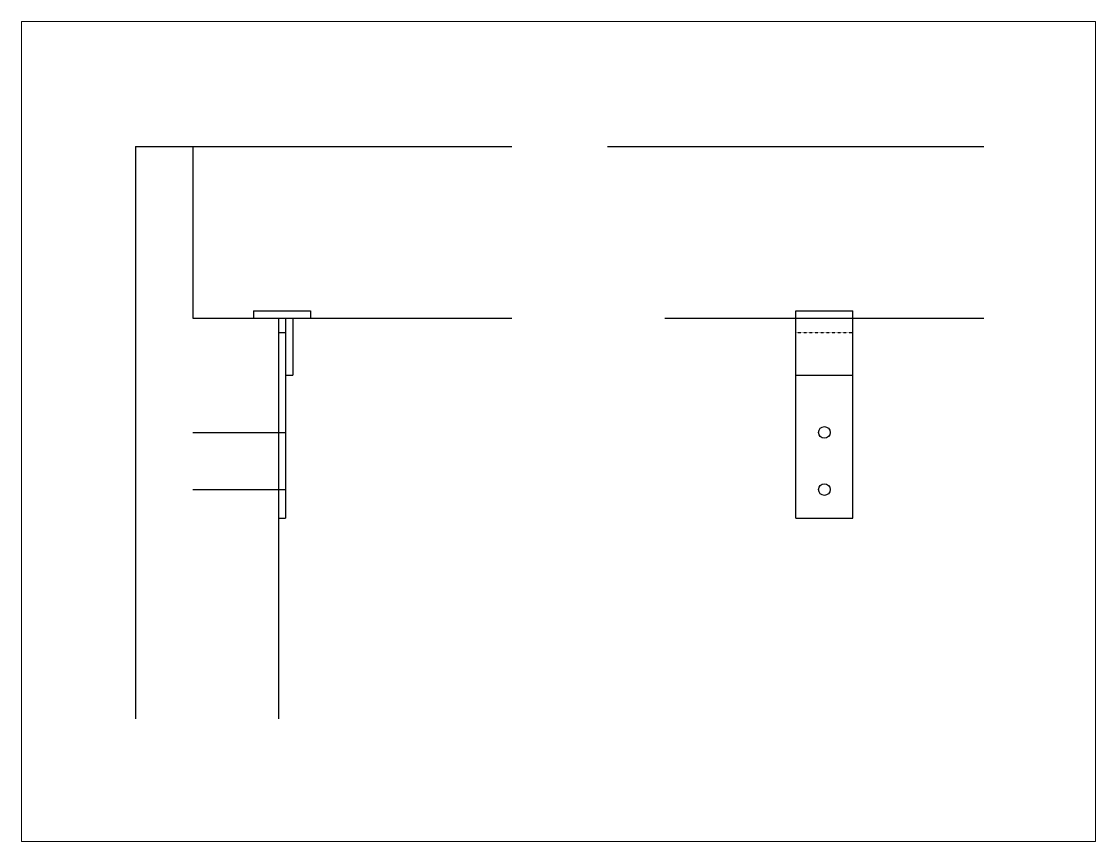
# Paper-space layout 'Layout1' of a CAD drawing. Header units: metres. Extents: x 1 to 256, y 0 to 195.
# The model-space entities are those that its viewports show. They can reach past a viewport. Long polylines and large blocks are cut down to what shows.
import ezdxf

# ---------------------------------------------------------------- set-up
doc = ezdxf.new("R2010")
doc.units = ezdxf.units.M
doc.linetypes.add('DASHED', pattern=[19.05, 12.7, -6.35])

msp = doc.modelspace()

# ---------------------------------------------------------------- linework, layer by layer
for p, q in [((361.1415, 196.8976), (361.8102, 196.8976)), ((361.1415, 196.8976), (361.1415, 195.8806)), ((361.2431, 196.8976), (361.2431, 196.5928)), ((361.9804, 196.8976), (362.6491, 196.8976)), ((361.2431, 196.5928), (361.8102, 196.5928)), ((361.351, 196.6055), (361.4526, 196.6055)), ((361.351, 196.6055), (361.351, 196.5928)), ((361.3955, 196.5928), (361.3955, 195.8806)), ((361.4082, 196.5928), (361.4209, 196.5928)), ((361.4082, 196.5928), (361.4082, 196.4912)), ((361.4209, 196.5928), (361.4209, 196.4912)), ((361.4526, 196.6055), (361.4526, 196.5928)), ((362.082, 196.5928), (362.6491, 196.5928)), ((362.3148, 196.6055), (362.4164, 196.6055)), ((362.3148, 196.2372), (362.3148, 196.6055)), ((362.3148, 196.5928), (362.4164, 196.5928)), ((362.4164, 196.2372), (362.4164, 196.6055)), ((361.3955, 196.5674), (361.4082, 196.5674)), ((361.4082, 196.5674), (361.4082, 196.2372)), ((361.4082, 196.4912), (361.4209, 196.4912)), ((362.3148, 196.4912), (362.4164, 196.4912)), ((361.2431, 196.3896), (361.4082, 196.3896)), ((361.2431, 196.288), (361.4082, 196.288)), ((361.3955, 196.2372), (361.4082, 196.2372)), ((362.3148, 196.2372), (362.4164, 196.2372))]:
    msp.add_line(p, q)
at = {"linetype": 'DASHED', "ltscale": 0.0025}
msp.add_line((362.3148, 196.5674), (362.4164, 196.5674), dxfattribs=at)
for centre in [(362.3656, 196.3896), (362.3656, 196.288)]:
    msp.add_circle(centre, 0.0103)

psp = doc.layouts.get("Layout1")

# ---------------------------------------------------------------- viewports
at = {"layer": '0'}
psp.add_viewport(center=(128.22, 97.78), size=(255.18, 194.8698), view_center_point=(361.8932, 196.3912), view_height=1.457557, dxfattribs=at)

doc.saveas('drawing.dxf')
